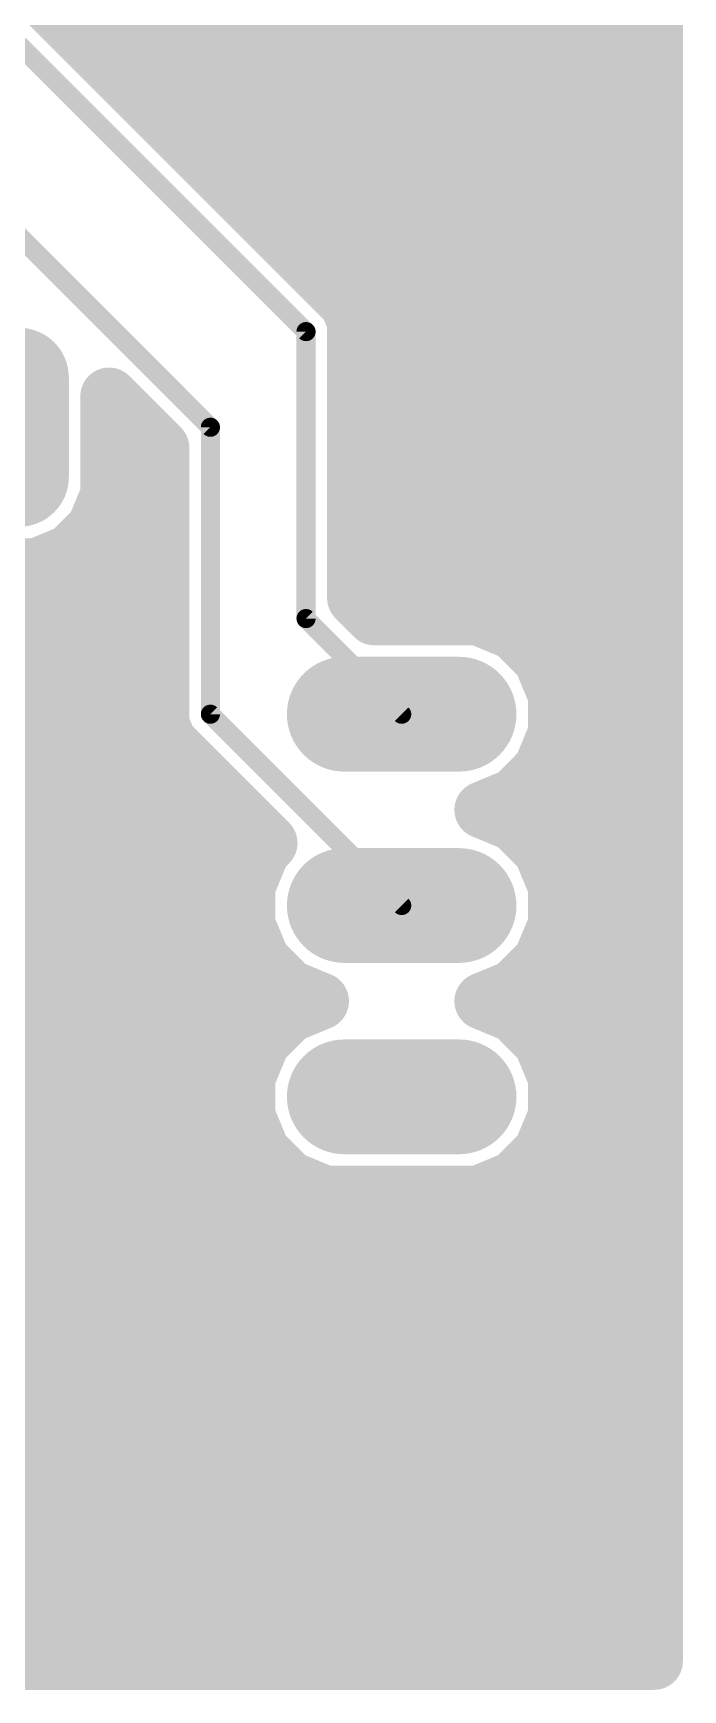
# Model space of a CAD drawing. Extents: x 1 to 64.7, y 1 to 39.6.
# Drawn here: x 56.07 to 64.69, y 1.02 to 23.01 of the extents above; entities that cross this region are included whole.
import ezdxf

# ---------------------------------------------------------------- set-up
doc = ezdxf.new("R2010")
doc.units = 0
doc.layers.add('16', color=175, linetype='CONTINUOUS')
doc.layers.add('17', color=82, linetype='CONTINUOUS')

# ---------------------------------------------------------------- blocks, each defined once
blk = doc.blocks.new('LONGP100')
at = {"const_width": 1}
blk.add_lwpolyline([(-0.5, 0), (0.5, 0)], dxfattribs=at)
at = {"const_width": 0.5}
for points in [[(-0.5, 0.25, 1), (-0.5, -0.25)], [(0.5, -0.25, 1), (0.5, 0.25)]]:
    blk.add_lwpolyline(points, format="xyb", dxfattribs=at)

msp = doc.modelspace()

# ---------------------------------------------------------------- linework, layer by layer
at = {"layer": '16'}
for points, const_width in [([(64.313, 39.233), (64.313, 1.397)], 0.762), ([(60.0641, 19.6099), (56.2541, 23.4199)], 0.762), ([(56.8139, 22.86), (64.313, 22.86)], 0.762), ([(55.88, 22.86), (59.69, 19.05)], 0.254), ([(57.5759, 22.098), (64.313, 22.098)], 0.762), ([(54.61, 21.59), (58.42, 17.78)], 0.254), ([(58.3379, 21.336), (64.313, 21.336)], 0.762), ([(59.0999, 20.574), (64.313, 20.574)], 0.762), ([(59.8619, 19.812), (64.313, 19.812)], 0.762), ([(60.2499, 19.4241), (60.0641, 19.6099)], 0.762), ([(60.3504, 19.1814), (60.2499, 19.4241)], 0.762), ([(60.3504, 15.5135), (60.3504, 19.1814)], 0.762), ([(60.3504, 19.05), (64.313, 19.05)], 0.762), ([(59.69, 19.05), (59.69, 15.24)], 0.254), ([(57.0738, 16.8821), (57.0738, 18.1923)], 0.762), ([(57.0738, 18.1923), (57.7596, 17.5065)], 0.762), ([(60.3504, 18.288), (64.313, 18.288)], 0.762), ([(57.0738, 17.526), (57.7401, 17.526)], 0.762), ([(57.7596, 17.5065), (57.7596, 13.8386)], 0.762), ([(58.42, 17.78), (58.42, 13.97)], 0.254), ([(60.3504, 17.526), (64.313, 17.526)], 0.762), ([(56.8921, 16.4434), (57.0738, 16.8821)], 0.762), ([(57.0249, 16.764), (57.7596, 16.764)], 0.762), ([(60.3504, 16.764), (64.313, 16.764)], 0.762), ([(56.5562, 16.1075), (56.8921, 16.4434)], 0.762), ([(55.6425, 15.9258), (56.1175, 15.9258)], 0.762), ([(56.1175, 15.9258), (56.5562, 16.1075)], 0.762), ([(56.3014, 16.002), (57.7596, 16.002)], 0.762), ([(60.3504, 16.002), (64.313, 16.002)], 0.762), ([(60.5985, 15.2654), (60.3504, 15.5135)], 0.762), ([(54.0004, 15.24), (57.7596, 15.24)], 0.762), ([(61.9797, 15.2654), (60.5985, 15.2654)], 0.762), ([(62.4558, 15.0682), (61.9797, 15.2654)], 0.762), ([(62.041, 15.24), (64.313, 15.24)], 0.762), ([(62.8202, 14.7038), (62.4558, 15.0682)], 0.762), ([(59.69, 15.24), (60.96, 13.97)], 0.254), ([(63.0174, 14.2277), (62.8202, 14.7038)], 0.762), ([(54.0004, 14.478), (57.7596, 14.478)], 0.762), ([(62.9137, 14.478), (64.313, 14.478)], 0.762), ([(63.0174, 13.7123), (63.0174, 14.2277)], 0.762), ([(54.0004, 13.716), (57.8104, 13.716)], 0.762), ([(57.7596, 13.8386), (57.8601, 13.5959)], 0.762), ([(58.42, 13.97), (60.96, 11.43)], 0.254), ([(62.8202, 13.2362), (63.0174, 13.7123)], 0.762), ([(63.0174, 13.716), (64.313, 13.716)], 0.762), ([(57.8601, 13.5959), (59.196, 12.26)], 0.762), ([(62.4558, 12.8718), (62.8202, 13.2362)], 0.762), ([(54.0004, 12.954), (58.5021, 12.954)], 0.762), ([(62.041, 12.7), (62.4558, 12.8718)], 0.762), ([(62.538, 12.954), (64.313, 12.954)], 0.762), ([(62.4558, 12.5282), (62.041, 12.7)], 0.762), ([(62.8202, 12.1638), (62.4558, 12.5282)], 0.762), ([(54.0004, 12.192), (59.128, 12.192)], 0.762), ([(59.0998, 12.1638), (58.9026, 11.6877)], 0.762), ([(59.196, 12.26), (59.0998, 12.1638)], 0.762), ([(62.792, 12.192), (64.313, 12.192)], 0.762), ([(63.0174, 11.6877), (62.8202, 12.1638)], 0.762), ([(58.9026, 11.6877), (58.9026, 11.1723)], 0.762), ([(63.0174, 11.1723), (63.0174, 11.6877)], 0.762), ([(53.8421, 11.43), (58.9026, 11.43)], 0.762), ([(63.0174, 11.43), (64.313, 11.43)], 0.762), ([(58.9026, 11.1723), (59.0998, 10.6962)], 0.762), ([(62.8202, 10.6962), (63.0174, 11.1723)], 0.762), ([(53.6448, 10.668), (59.128, 10.668)], 0.762), ([(59.0998, 10.6962), (59.4642, 10.3318)], 0.762), ([(62.4558, 10.3318), (62.8202, 10.6962)], 0.762), ([(62.792, 10.668), (64.313, 10.668)], 0.762), ([(59.4642, 10.3318), (59.879, 10.16)], 0.762), ([(62.041, 10.16), (62.4558, 10.3318)], 0.762), ([(59.4642, 9.9882), (59.0998, 9.6238)], 0.762), ([(59.879, 10.16), (59.4642, 9.9882)], 0.762), ([(62.4558, 9.9882), (62.041, 10.16)], 0.762), ([(62.8202, 9.6238), (62.4558, 9.9882)], 0.762), ([(53.6448, 9.906), (59.382, 9.906)], 0.762), ([(62.538, 9.906), (64.313, 9.906)], 0.762), ([(59.0998, 9.6238), (58.9026, 9.1477)], 0.762), ([(63.0174, 9.1477), (62.8202, 9.6238)], 0.762), ([(53.2162, 9.144), (58.9026, 9.144)], 0.762), ([(58.9026, 9.1477), (58.9026, 8.6323)], 0.762), ([(63.0174, 8.6323), (63.0174, 9.1477)], 0.762), ([(63.0174, 9.144), (64.313, 9.144)], 0.762), ([(58.9026, 8.6323), (59.0998, 8.1562)], 0.762), ([(62.8202, 8.1562), (63.0174, 8.6323)], 0.762), ([(53.0098, 8.382), (59.0063, 8.382)], 0.762), ([(62.9137, 8.382), (64.313, 8.382)], 0.762), ([(59.0998, 8.1562), (59.4642, 7.7918)], 0.762), ([(62.4558, 7.7918), (62.8202, 8.1562)], 0.762), ([(59.4642, 7.7918), (59.9403, 7.5946)], 0.762), ([(61.9797, 7.5946), (62.4558, 7.7918)], 0.762), ([(53.0098, 7.62), (59.879, 7.62)], 0.762), ([(59.9403, 7.5946), (61.9797, 7.5946)], 0.762), ([(62.041, 7.62), (64.313, 7.62)], 0.762), ([(53.0098, 6.858), (64.313, 6.858)], 0.762), ([(53.2162, 6.096), (64.313, 6.096)], 0.762), ([(53.6448, 5.334), (64.313, 5.334)], 0.762), ([(53.6448, 4.572), (64.313, 4.572)], 0.762), ([(53.6448, 3.81), (64.313, 3.81)], 0.762), ([(53.5201, 3.048), (64.313, 3.048)], 0.762), ([(30.28, 2.286), (64.313, 2.286)], 0.762), ([(1.397, 1.524), (64.313, 1.524)], 0.762), ([(64.313, 1.397), (1.397, 1.397)], 0.762)]:
    msp.add_lwpolyline(points, dxfattribs=dict(at, const_width=const_width))
for points, const_width in [([(56.8139, 23.0505, 1), (56.8139, 22.6695)], 0.381), ([(64.313, 22.6695, 1), (64.313, 23.0505)], 0.381), ([(57.5759, 22.2885, 1), (57.5759, 21.9075)], 0.381), ([(64.313, 21.9075, 1), (64.313, 22.2885)], 0.381), ([(58.3379, 21.5265, 1), (58.3379, 21.1455)], 0.381), ([(64.313, 21.1455, 1), (64.313, 21.5265)], 0.381), ([(59.0999, 20.7645, 1), (59.0999, 20.3835)], 0.381), ([(64.313, 20.3835, 1), (64.313, 20.7645)], 0.381), ([(59.8619, 20.0025, 1), (59.8619, 19.6215)], 0.381), ([(64.313, 19.6215, 1), (64.313, 20.0025)], 0.381), ([(60.1988, 19.7446, 1), (59.9294, 19.4752)], 0.381), ([(59.9294, 19.4752, 1), (60.1988, 19.7446)], 0.381), ([(60.4259, 19.497, 1), (60.0739, 19.3512)], 0.381), ([(60.1152, 19.2894, 1), (60.3846, 19.5588)], 0.381), ([(60.5409, 19.1814, 1), (60.1599, 19.1814)], 0.381), ([(60.3504, 19.2405, 1), (60.3504, 18.8595)], 0.381), ([(60.1744, 19.1085, 1), (60.5264, 19.2543)], 0.381), ([(64.313, 18.8595, 1), (64.313, 19.2405)], 0.381), ([(59.7535, 19.05, 1), (59.6265, 19.05)], 0.127), ([(59.6451, 19.0051, 1), (59.7349, 19.0949)], 0.127), ([(57.2643, 18.1923, 1), (56.8833, 18.1923)], 0.381), ([(57.2085, 18.327, 1), (56.9391, 18.0576)], 0.381), ([(60.3504, 18.4785, 1), (60.3504, 18.0975)], 0.381), ([(64.313, 18.0975, 1), (64.313, 18.4785)], 0.381), ([(57.0738, 17.7165, 1), (57.0738, 17.3355)], 0.381), ([(57.9501, 17.5065, 1), (57.5691, 17.5065)], 0.381), ([(57.6249, 17.3717, 1), (57.8943, 17.6412)], 0.381), ([(57.7401, 17.3355, 1), (57.7401, 17.7165)], 0.381), ([(58.4835, 17.78, 1), (58.3565, 17.78)], 0.127), ([(58.3751, 17.7351, 1), (58.4649, 17.8249)], 0.127), ([(60.3504, 17.7165, 1), (60.3504, 17.3355)], 0.381), ([(64.313, 17.3355, 1), (64.313, 17.7165)], 0.381), ([(57.2498, 16.8092, 1), (56.8978, 16.955)], 0.381), ([(57.0249, 16.9545, 1), (57.0249, 16.5735)], 0.381), ([(56.8833, 16.8821, 1), (57.2643, 16.8821)], 0.381), ([(57.7596, 16.5735, 1), (57.7596, 16.9545)], 0.381), ([(60.3504, 16.9545, 1), (60.3504, 16.5735)], 0.381), ([(64.313, 16.5735, 1), (64.313, 16.9545)], 0.381), ([(57.0268, 16.3087, 1), (56.7573, 16.5781)], 0.381), ([(56.7161, 16.5163, 1), (57.0681, 16.3705)], 0.381), ([(56.0446, 16.1018, 1), (56.1904, 15.7498)], 0.381), ([(56.3014, 16.1925, 1), (56.3014, 15.8115)], 0.381), ([(56.1175, 15.7353, 1), (56.1175, 16.1163)], 0.381), ([(56.4215, 16.2422, 1), (56.6909, 15.9728)], 0.381), ([(56.6291, 15.9315, 1), (56.4833, 16.2835)], 0.381), ([(57.7596, 15.8115, 1), (57.7596, 16.1925)], 0.381), ([(60.3504, 16.1925, 1), (60.3504, 15.8115)], 0.381), ([(64.313, 15.8115, 1), (64.313, 16.1925)], 0.381), ([(60.4851, 15.6482, 1), (60.2157, 15.3788)], 0.381), ([(57.7596, 15.0495, 1), (57.7596, 15.4305)], 0.381), ([(60.1599, 15.5135, 1), (60.5409, 15.5135)], 0.381), ([(60.5985, 15.4559, 1), (60.5985, 15.0749)], 0.381), ([(62.0526, 15.4414, 1), (61.9068, 15.0894)], 0.381), ([(62.041, 15.4305, 1), (62.041, 15.0495)], 0.381), ([(61.9797, 15.0749, 1), (61.9797, 15.4559)], 0.381), ([(64.313, 15.0495, 1), (64.313, 15.4305)], 0.381), ([(60.4638, 15.1307, 1), (60.7332, 15.4001)], 0.381), ([(62.5905, 15.2029, 1), (62.3211, 14.9335)], 0.381), ([(62.3829, 14.8922, 1), (62.5287, 15.2442)], 0.381), ([(59.7349, 15.2849, 1), (59.6451, 15.1951)], 0.127), ([(59.6265, 15.24, 1), (59.7535, 15.24)], 0.127), ([(62.9962, 14.7767, 1), (62.6442, 14.6309)], 0.381), ([(62.6855, 14.5691, 1), (62.9549, 14.8385)], 0.381), ([(57.7596, 14.2875, 1), (57.7596, 14.6685)], 0.381), ([(62.9137, 14.6685, 1), (62.9137, 14.2875)], 0.381), ([(64.313, 14.2875, 1), (64.313, 14.6685)], 0.381), ([(63.2079, 14.2277, 1), (62.8269, 14.2277)], 0.381), ([(62.8414, 14.1548, 1), (63.1934, 14.3006)], 0.381), ([(57.9356, 13.9115, 1), (57.5836, 13.7657)], 0.381), ([(57.8104, 13.5255, 1), (57.8104, 13.9065)], 0.381), ([(58.4649, 14.0149, 1), (58.3751, 13.9251)], 0.127), ([(60.9151, 13.9251, 1), (61.0049, 14.0149)], 0.127), ([(63.0174, 13.9065, 1), (63.0174, 13.5255)], 0.381), ([(63.1934, 13.6394, 1), (62.8414, 13.7852)], 0.381), ([(64.313, 13.5255, 1), (64.313, 13.9065)], 0.381), ([(57.5691, 13.8386, 1), (57.9501, 13.8386)], 0.381), ([(57.9948, 13.7306, 1), (57.7254, 13.4612)], 0.381), ([(57.6841, 13.523, 1), (58.0361, 13.6688)], 0.381), ([(58.3565, 13.97, 1), (58.4835, 13.97)], 0.127), ([(62.8269, 13.7123, 1), (63.2079, 13.7123)], 0.381), ([(62.6442, 13.3091, 1), (62.9962, 13.1633)], 0.381), ([(62.9549, 13.1015, 1), (62.6855, 13.3709)], 0.381), ([(58.5021, 12.7635, 1), (58.5021, 13.1445)], 0.381), ([(62.538, 13.1445, 1), (62.538, 12.7635)], 0.381), ([(62.5287, 12.6958, 1), (62.3829, 13.0478)], 0.381), ([(64.313, 12.7635, 1), (64.313, 13.1445)], 0.381), ([(62.1139, 12.876, 1), (61.9681, 12.524)], 0.381), ([(61.9681, 12.876, 1), (62.1139, 12.524)], 0.381), ([(62.3211, 13.0065, 1), (62.5905, 12.7371)], 0.381), ([(62.5905, 12.6629, 1), (62.3211, 12.3935)], 0.381), ([(62.3829, 12.3522, 1), (62.5287, 12.7042)], 0.381), ([(59.2758, 12.0909, 1), (58.9238, 12.2367)], 0.381), ([(59.3307, 12.1253, 1), (59.0613, 12.3947)], 0.381), ([(59.0613, 12.1253, 1), (59.3307, 12.3947)], 0.381), ([(59.128, 12.0015, 1), (59.128, 12.3825)], 0.381), ([(62.792, 12.3825, 1), (62.792, 12.0015)], 0.381), ([(62.9962, 12.2367, 1), (62.6442, 12.0909)], 0.381), ([(64.313, 12.0015, 1), (64.313, 12.3825)], 0.381), ([(58.9651, 12.2985, 1), (59.2345, 12.0291)], 0.381), ([(62.6855, 12.0291, 1), (62.9549, 12.2985)], 0.381), ([(59.0931, 11.6877, 1), (58.7121, 11.6877)], 0.381), ([(58.7266, 11.7606, 1), (59.0786, 11.6148)], 0.381), ([(63.2079, 11.6877, 1), (62.8269, 11.6877)], 0.381), ([(62.8414, 11.6148, 1), (63.1934, 11.7606)], 0.381), ([(58.9026, 11.2395, 1), (58.9026, 11.6205)], 0.381), ([(63.0174, 11.6205, 1), (63.0174, 11.2395)], 0.381), ([(64.313, 11.2395, 1), (64.313, 11.6205)], 0.381), ([(59.0786, 11.2452, 1), (58.7266, 11.0994)], 0.381), ([(60.9151, 11.3851, 1), (61.0049, 11.4749)], 0.127), ([(63.1934, 11.0994, 1), (62.8414, 11.2452)], 0.381), ([(58.7121, 11.1723, 1), (59.0931, 11.1723)], 0.381), ([(62.8269, 11.1723, 1), (63.2079, 11.1723)], 0.381), ([(59.2345, 10.8309, 1), (58.9651, 10.5615)], 0.381), ([(59.128, 10.4775, 1), (59.128, 10.8585)], 0.381), ([(62.792, 10.8585, 1), (62.792, 10.4775)], 0.381), ([(62.9549, 10.5615, 1), (62.6855, 10.8309)], 0.381), ([(64.313, 10.4775, 1), (64.313, 10.8585)], 0.381), ([(58.9238, 10.6233, 1), (59.2758, 10.7691)], 0.381), ([(62.6442, 10.7691, 1), (62.9962, 10.6233)], 0.381), ([(59.5371, 10.5078, 1), (59.3913, 10.1558)], 0.381), ([(59.3295, 10.1971, 1), (59.5989, 10.4665)], 0.381), ([(62.3211, 10.4665, 1), (62.5905, 10.1971)], 0.381), ([(62.5287, 10.1558, 1), (62.3829, 10.5078)], 0.381), ([(59.3913, 10.1642, 1), (59.5371, 9.8122)], 0.381), ([(59.5989, 9.8535, 1), (59.3295, 10.1229)], 0.381), ([(59.9519, 9.984, 1), (59.8061, 10.336)], 0.381), ([(59.8061, 9.984, 1), (59.9519, 10.336)], 0.381), ([(62.1139, 10.336, 1), (61.9681, 9.984)], 0.381), ([(61.9681, 10.336, 1), (62.1139, 9.984)], 0.381), ([(62.5905, 10.1229, 1), (62.3211, 9.8535)], 0.381), ([(62.3829, 9.8122, 1), (62.5287, 10.1642)], 0.381), ([(59.382, 9.7155, 1), (59.382, 10.0965)], 0.381), ([(62.538, 10.0965, 1), (62.538, 9.7155)], 0.381), ([(64.313, 9.7155, 1), (64.313, 10.0965)], 0.381), ([(58.9651, 9.7585, 1), (59.2345, 9.4891)], 0.381), ([(59.2758, 9.5509, 1), (58.9238, 9.6967)], 0.381), ([(62.9962, 9.6967, 1), (62.6442, 9.5509)], 0.381), ([(62.6855, 9.4891, 1), (62.9549, 9.7585)], 0.381), ([(59.0931, 9.1477, 1), (58.7121, 9.1477)], 0.381), ([(58.9026, 8.9535, 1), (58.9026, 9.3345)], 0.381), ([(63.2079, 9.1477, 1), (62.8269, 9.1477)], 0.381), ([(63.0174, 9.3345, 1), (63.0174, 8.9535)], 0.381), ([(64.313, 8.9535, 1), (64.313, 9.3345)], 0.381), ([(58.7266, 9.2206, 1), (59.0786, 9.0748)], 0.381), ([(62.8414, 9.0748, 1), (63.1934, 9.2206)], 0.381), ([(59.0786, 8.7052, 1), (58.7266, 8.5594)], 0.381), ([(58.7121, 8.6323, 1), (59.0931, 8.6323)], 0.381), ([(62.8269, 8.6323, 1), (63.2079, 8.6323)], 0.381), ([(63.1934, 8.5594, 1), (62.8414, 8.7052)], 0.381), ([(59.0063, 8.1915, 1), (59.0063, 8.5725)], 0.381), ([(62.9137, 8.5725, 1), (62.9137, 8.1915)], 0.381), ([(64.313, 8.1915, 1), (64.313, 8.5725)], 0.381), ([(59.2345, 8.2909, 1), (58.9651, 8.0215)], 0.381), ([(58.9238, 8.0833, 1), (59.2758, 8.2291)], 0.381), ([(62.6442, 8.2291, 1), (62.9962, 8.0833)], 0.381), ([(62.9549, 8.0215, 1), (62.6855, 8.2909)], 0.381), ([(59.5371, 7.9678, 1), (59.3913, 7.6158)], 0.381), ([(62.5287, 7.6158, 1), (62.3829, 7.9678)], 0.381), ([(59.3295, 7.6571, 1), (59.5989, 7.9265)], 0.381), ([(59.9403, 7.7851, 1), (59.9403, 7.4041)], 0.381), ([(59.8674, 7.4186, 1), (60.0132, 7.7706)], 0.381), ([(59.879, 7.4295, 1), (59.879, 7.8105)], 0.381), ([(61.9068, 7.7706, 1), (62.0526, 7.4186)], 0.381), ([(62.041, 7.8105, 1), (62.041, 7.4295)], 0.381), ([(61.9797, 7.4041, 1), (61.9797, 7.7851)], 0.381), ([(62.3211, 7.9265, 1), (62.5905, 7.6571)], 0.381), ([(64.313, 7.4295, 1), (64.313, 7.8105)], 0.381), ([(64.313, 6.6675, 1), (64.313, 7.0485)], 0.381), ([(64.313, 5.9055, 1), (64.313, 6.2865)], 0.381), ([(64.313, 5.1435, 1), (64.313, 5.5245)], 0.381), ([(64.313, 4.3815, 1), (64.313, 4.7625)], 0.381), ([(64.313, 3.6195, 1), (64.313, 4.0005)], 0.381), ([(64.313, 2.8575, 1), (64.313, 3.2385)], 0.381), ([(64.313, 2.0955, 1), (64.313, 2.4765)], 0.381), ([(64.313, 1.3335, 1), (64.313, 1.7145)], 0.381), ([(64.313, 1.2065, 1), (64.313, 1.5875)], 0.381), ([(64.1225, 1.397, 1), (64.5035, 1.397)], 0.381)]:
    msp.add_lwpolyline(points, format="xyb", dxfattribs=dict(at, const_width=const_width))

# ---------------------------------------------------------------- block references
at = {"layer": '17', "rotation": 90}
for p, xscale, yscale in [((55.88, 17.78), 1.3208, 1.3208), ((56.8706, 10.8712), 1.524, 1.524), ((56.8706, 4.3688), 1.524, 1.524)]:
    msp.add_blockref('LONGP100', p, dxfattribs=dict(at, xscale=xscale, yscale=yscale))
at = {"layer": '17', "xscale": 1.524, "yscale": 1.524}
for p in [(60.96, 13.97), (60.96, 11.43), (60.96, 8.89), (60.96, 6.35)]:
    msp.add_blockref('LONGP100', p, dxfattribs=at)

doc.saveas('drawing.dxf')
